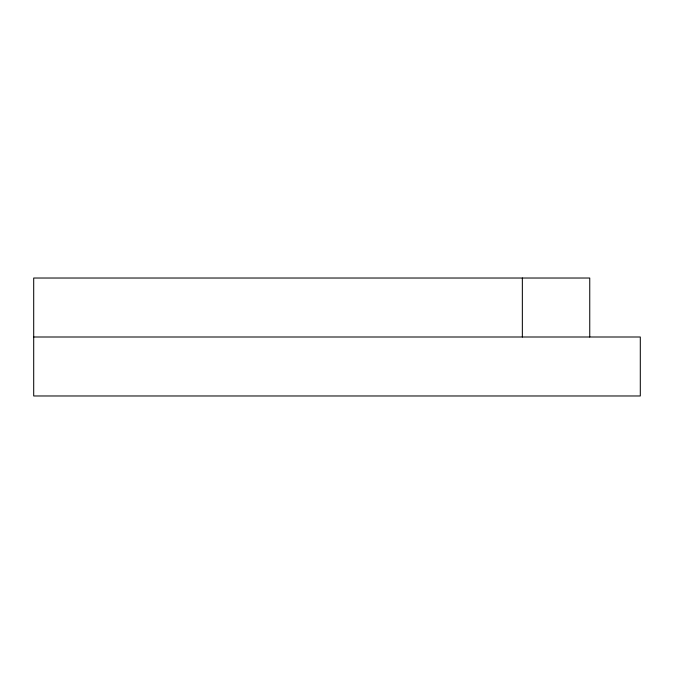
<?xml version="1.0" encoding="UTF-8"?>
<svg xmlns="http://www.w3.org/2000/svg" width="674" height="674" viewBox="0 0 674 674"><rect width="100%" height="100%" fill="white"/><g stroke="black" fill="none" stroke-linecap="round" stroke-linejoin="round"><path stroke-width="1.01" d="M33.7 337L640.3 337L640.3 395.975L33.7 395.975L33.7 278.025L589.75 278.025L589.75 337M522.35 278.025L522.35 337"/></g></svg>
